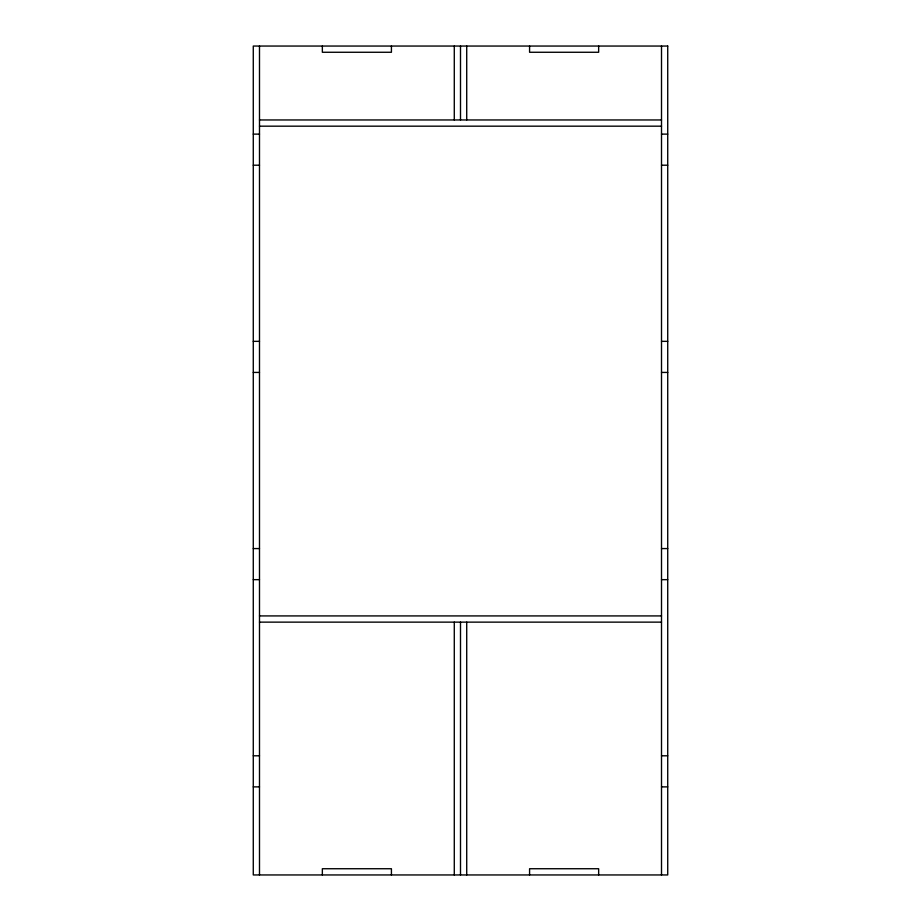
<?xml version="1.0" encoding="UTF-8"?>
<svg xmlns="http://www.w3.org/2000/svg" width="921" height="921" viewBox="0 0 921 921"><rect width="100%" height="100%" fill="white"/><g stroke="black" fill="none" stroke-linecap="round" stroke-linejoin="round"><path stroke-width="1.38" d="M259.492 119.96L661.508 119.96M259.492 126.177L661.508 126.177M253.275 134.121L259.492 134.121M661.508 134.121L667.725 134.121M253.275 165.204L259.492 165.204M661.508 165.204L667.725 165.204M253.275 341.346L259.492 341.346M661.508 341.346L667.725 341.346M253.275 372.429L259.492 372.429M661.508 372.429L667.725 372.429M253.275 548.571L259.492 548.571M661.508 548.571L667.725 548.571M253.275 579.654L259.492 579.654M661.508 579.654L667.725 579.654M259.492 615.919L661.508 615.919M259.492 622.135L661.508 622.135M253.275 755.796L259.492 755.796M661.508 755.796L667.725 755.796M253.275 786.879L259.492 786.879M661.508 786.879L667.725 786.879M661.508 46.05L661.508 874.95M598.65 46.05L598.65 52.267L529.575 52.267L529.575 46.05M598.65 874.95L598.65 868.733L529.575 868.733L529.575 874.95M466.717 46.05L466.717 119.96M466.717 622.135L466.717 874.95M460.5 46.05L460.5 119.96M460.5 622.135L460.5 874.95M454.283 46.05L454.283 119.96M454.283 622.135L454.283 874.95M391.425 46.05L391.425 52.267L322.35 52.267L322.35 46.05M391.425 874.95L391.425 868.733L322.35 868.733L322.35 874.95M259.492 46.05L259.492 874.95M667.725 46.05L253.275 46.05L253.275 874.95L667.725 874.95L667.725 46.05"/></g></svg>
